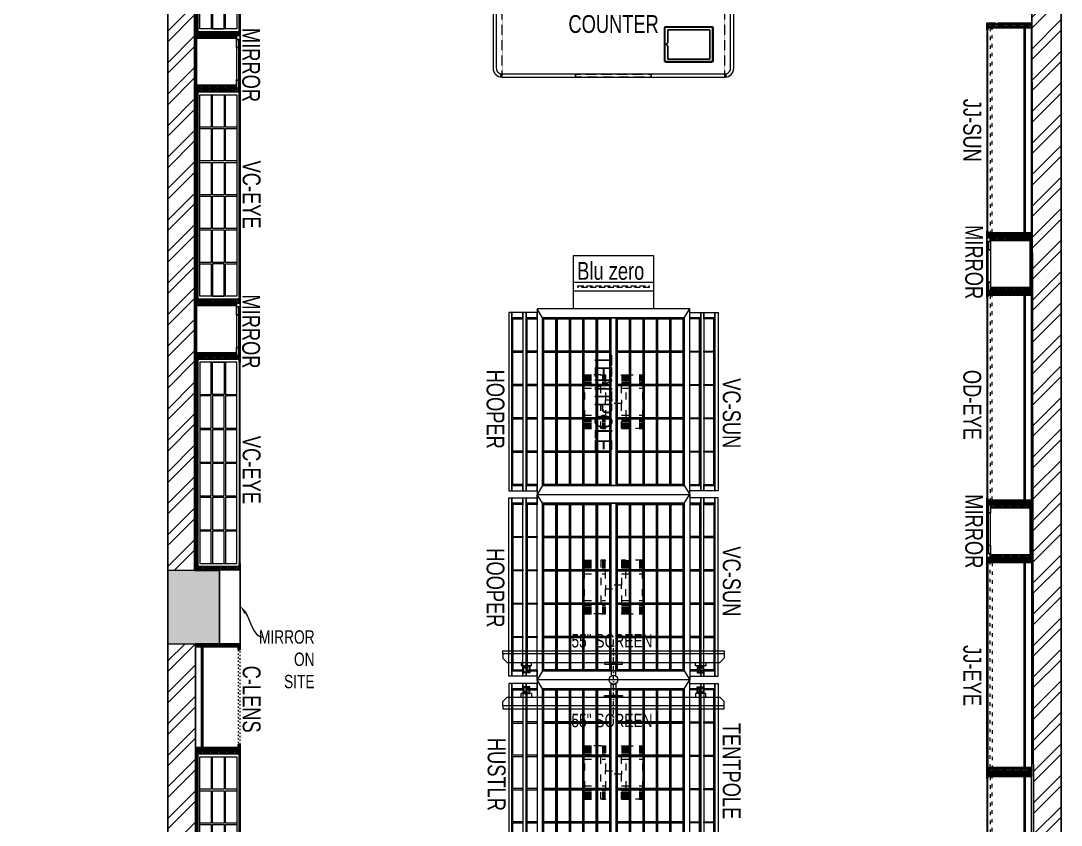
# Model space of a CAD drawing. Header units: feet. Extents: x 8911276 to 8917111, y -5940183 to -5922883.
# Drawn here: x 8911276 to 8917111, y -5936132 to -5931620 of the extents above; entities that cross this region are included whole.
import ezdxf
from ezdxf import colors
from ezdxf.entities.mleader import LeaderData, LeaderLine
from ezdxf.math import Vec2, Vec3

# ---------------------------------------------------------------- set-up
doc = ezdxf.new("R2010")
doc.units = ezdxf.units.FT
doc.header["$LTSCALE"] = 33
doc.header["$MEASUREMENT"] = 0
for name, pattern in [('ACAD_ISO03W100', [30, 12, -18]), ('D10_DASHED', [0.75, 0.5, -0.25]), ('DASHDOT2', [0.5, 0.25, -0.125, 0, -0.125]), ('HIDDENX2', [0.75, 0.5, -0.25])]:
    doc.linetypes.add(name, pattern=pattern)
for name, color, linetype, lineweight in [('A-COL', 243, 'Continuous', 9), ('column hatch', 5, 'Continuous', 0), ('HIDDEN LINE', 177, 'Continuous', 0), ('LENS-DIM', 252, 'Continuous', 5), ('LENS-FURNITURE', 13, 'Continuous', 9), ('LENS-PARTITION', 21, 'Continuous', 25), ('LENS-TEXT', 31, 'Continuous', 5), ('LENS_TEXT', 31, 'Continuous', 5), ('LK-EQPMT', 3, 'Continuous', 18), ('LK-FF&E FLOOR', 1, 'Continuous', 9), ('LK-FF&E WALL', 1, 'Continuous', 9), ('LK-IT', 3, 'Continuous', 18), ('LN-ELEVATION-1', 81, 'Continuous', 25), ('LN-ELEVATION-2', 103, 'Continuous', 20), ('LN-ELEVATION-3', 125, 'Continuous', 18), ('LN-ELEVATION-4', 145, 'Continuous', 13), ('LN-ELEVATION-5', 167, 'Continuous', 5), ('LN-HATCH', 251, 'Continuous', 0), ('PLANO-TXT', 252, 'Continuous', 5)]:
    doc.layers.add(name, color=color, linetype=linetype, lineweight=lineweight)
doc.layers.add('A-WALL', color=1, linetype='Continuous')
doc.styles.add('LK TXT', font='GILC____.TTF', dxfattribs={"height": 100})
doc.styles.get("Standard").update_dxf_attribs({"font": 'GILC____.TTF'})
pattern_1 = [(45, (3990327.2935, 1709214.6916), (-4.4901280605, 4.4901280605), [])]
pattern_2 = [(45, (7858054.0837, 3504049.203), (-4.4901280605, 4.4901280605), [])]

# ---------------------------------------------------------------- blocks, each defined once
blk = doc.blocks.new('BLUE ZERO')
at = {"layer": 'LENS-FURNITURE', "ltscale": 0.5}
for points in [[(86206.7, 120883.4), (86206.7, 120433.4), (85906.7, 120433.4), (85906.7, 120883.4)], [(86106.7, 120883.4), (86106.7, 120433.4), (86056.7, 120433.4), (86056.7, 120883.4)]]:
    blk.add_lwpolyline(points, close=True, dxfattribs=at)
at = {"layer": 'LENS-FURNITURE', "linetype": 'D10_DASHED', "ltscale": 2}
blk.add_lwpolyline([(86085.7, 120858.4), (86085.7, 120458.4), (86077.7, 120458.4), (86077.7, 120858.4)], close=True, dxfattribs=at)
blk = doc.blocks.new('JJ SH 1200')
at = {"layer": 'LN-HATCH', "ltscale": 0.5}
h = blk.add_hatch(dxfattribs=at)
h.set_pattern_fill('ANSI31', color=256, scale=2)
h.set_pattern_definition([(45, (4097187.331, 1708800.267), (-4.4901280605, 4.4901280605), [])])
h.paths.add_polyline_path([(792.1, 220), (792.1, 30), (786.1, 30), (786.1, 20), (792.1, 20), (792.1, -24), (767.1, -24), (767.1, 220)])
h.paths.add_polyline_path([(-382.9, 180), (767.1, 180), (767.1, 186), (-382.9, 186)])
h.paths.add_polyline_path([(757.1, -24), (757.1, -30), (792.1, -30), (792.1, -24)])
h.paths.add_polyline_path([(-407.9, 220), (-407.9, 30), (-401.9, 30), (-401.9, 20), (-407.9, 20), (-407.9, -24), (-382.9, -24), (-382.9, 220)])
h.paths.add_polyline_path([(-372.9, -24), (-372.9, -30), (-407.9, -30), (-407.9, -24)])
at = {"layer": 'LN-ELEVATION-1', "ltscale": 0.5}
for points in [[(-407.9, 220), (-407.9, 30), (-401.9, 30), (-401.9, 20), (-407.9, 20), (-407.9, -24), (-382.9, -24), (-382.9, 220)], [(-382.9, 180), (767.1, 180), (767.1, 186), (-382.9, 186)], [(792.1, 220), (792.1, 30), (786.1, 30), (786.1, 20), (792.1, 20), (792.1, -24), (767.1, -24), (767.1, 220)], [(-372.9, -24), (-372.9, -30), (-407.9, -30), (-407.9, -24)], [(757.1, -24), (757.1, -30), (792.1, -30), (792.1, -24)]]:
    blk.add_lwpolyline(points, close=True, dxfattribs=at)
at = {"layer": 'LN-ELEVATION-3', "ltscale": 0.5}
for p, q in [((767.1, 220), (-382.9, 220)), ((757.1, -24), (-372.9, -24)), ((-372.9, -30), (757.1, -30))]:
    blk.add_line(p, q, dxfattribs=at)
at = {"layer": 'LN-ELEVATION-4', "linetype": 'ACAD_ISO03W100', "ltscale": 0.05}
blk.add_lwpolyline([(767.1, 0), (-382.9, 0), (-382.9, -12), (767.1, -12)], close=True, dxfattribs=at)
blk = doc.blocks.new('MIRROR')
at = {"layer": 'LN-HATCH', "ltscale": 0.5}
h = blk.add_hatch(dxfattribs=at)
h.set_pattern_fill('ANSI31', color=256, scale=2)
h.set_pattern_definition([(45, (4060433.7416, 1708720.787), (-4.4901280605, 4.4901280605), [])])
h.paths.add_polyline_path([(212.9, 101.3), (230.9, 101.3), (230.9, -127.7), (212.9, -127.7)])
h.paths.add_polyline_path([(230.9, 95.3), (494.9, 95.3), (494.9, 101.3), (230.9, 101.3)])
h.paths.add_polyline_path([(512.9, 101.3), (494.9, 101.3), (494.9, -127.7), (512.9, -127.7)])
at = {"layer": 'Defpoints'}
blk.add_lwpolyline([(512.9, 101.3), (212.9, 101.3), (212.9, -148.7), (512.9, -148.7)], close=True, dxfattribs=at)
at = {"layer": 'LN-ELEVATION-1'}
for points in [[(212.9, 101.3), (230.9, 101.3), (230.9, -127.7), (212.9, -127.7)], [(230.9, 95.3), (494.9, 95.3), (494.9, 101.3), (230.9, 101.3)], [(512.9, 101.3), (494.9, 101.3), (494.9, -127.7), (512.9, -127.7)], [(259.9, -141.7), (259.9, -127.7), (214.9, -127.7), (214.9, -148.7), (223.9, -148.7), (223.9, -147.2), (216.4, -147.2), (216.4, -141.7)], [(442.9, -141.7), (442.9, -127.7), (487.9, -127.7), (487.9, -148.7), (478.9, -148.7), (478.9, -147.2), (486.4, -147.2), (486.4, -141.7)], [(504.9, -148.7), (504.9, -147.2), (509.4, -147.2), (509.4, -129.2), (487.9, -129.2), (487.9, -127.7), (510.9, -127.7), (510.9, -148.7)]]:
    blk.add_lwpolyline(points, close=True, dxfattribs=at)
at = {"layer": 'LN-ELEVATION-2', "color": 4, "lineweight": 0}
blk.add_lwpolyline([(216.4, -141.7), (486.4, -141.7), (486.4, -147.2), (216.4, -147.2)], close=True, dxfattribs=at)
at = {"layer": 'LN-ELEVATION-2'}
blk.add_lwpolyline([(259.9, -141.7), (442.9, -141.7), (442.9, -127.7), (259.9, -127.7)], close=True, dxfattribs=at)
at = {"layer": 'LN-ELEVATION-4', "ltscale": 0.5}
blk.add_line((478.9, -148.7), (223.9, -148.7), dxfattribs=at)
blk = doc.blocks.new('CLENS 600')
at = {"layer": 'LN-HATCH', "ltscale": 0.5}
h = blk.add_hatch(dxfattribs=at)
h.set_pattern_fill('ANSI31', color=256, scale=2)
h.set_pattern_definition(pattern_1)
h.paths.add_polyline_path([(-600, 0), (-582, 0), (-582, -240), (-600, -240)])
h = blk.add_hatch(dxfattribs=at)
h.set_pattern_fill('ANSI31', color=256, scale=2)
h.set_pattern_definition([(45, (3975657.573, 1709214.6916), (-4.490128061, 4.490128061), [])])
h.paths.add_polyline_path([(-18, 0), (0, 0), (0, -240), (-18, -240)])
h = blk.add_hatch(dxfattribs=at)
h.set_pattern_fill('ANSI31', color=256, scale=2)
h.set_pattern_definition([(45, (3990252.2935, 1709214.6916), (-4.4901280605, 4.4901280605), [])])
h.paths.add_polyline_path([(-582, -40), (-18, -40), (-18, -34), (-582, -34)])
h = blk.add_hatch(dxfattribs=at)
h.set_pattern_fill('ANSI31', color=256, scale=2)
h.set_pattern_definition(pattern_1)
h.paths.add_polyline_path([(-600, -250), (-565, -250), (-565, -240), (-600, -240)])
h = blk.add_hatch(dxfattribs=at)
h.set_pattern_fill('ANSI31', color=256, scale=2)
h.set_pattern_definition([(45, (3990177.2935, 1709214.6916), (-4.4901280605, 4.4901280605), [])])
h.paths.add_polyline_path([(-35, -250), (0, -250), (0, -240), (-35, -240)])
at = {"layer": 'HIDDEN LINE', "linetype": 'ACAD_ISO03W100', "ltscale": 0.02}
for p, q in [((-35, -240), (-565, -240)), ((-565, -250), (-35, -250))]:
    blk.add_line(p, q, dxfattribs=at)
at = {"layer": 'LN-ELEVATION-1', "ltscale": 0.5}
for points in [[(-600, 0), (-582, 0), (-582, -240), (-600, -240)], [(-18, 0), (0, 0), (0, -240), (-18, -240)], [(-582, -40), (-18, -40), (-18, -34), (-582, -34)], [(-600, -250), (-565, -250), (-565, -240), (-600, -240)], [(-35, -250), (0, -250), (0, -240), (-35, -240)]]:
    blk.add_lwpolyline(points, close=True, dxfattribs=at)
at = {"layer": 'LN-ELEVATION-4'}
blk.add_line((-18, 0), (-582, 0), dxfattribs=at)
blk = doc.blocks.new('VC HD 1200')
at = {"layer": 'LN-HATCH', "ltscale": 0.5}
h = blk.add_hatch(dxfattribs=at)
h.set_pattern_fill('ANSI31', color=256, scale=2)
h.set_pattern_definition([(45, (3760859.753, 1795248.936), (-4.490128061, 4.490128061), [])])
h.paths.add_polyline_path([(-1200, 250), (-1200, 60), (-1194, 60), (-1194, 50), (-1200, 50), (-1200, 6), (-1182, 6), (-1182, 250)])
h = blk.add_hatch(dxfattribs=at)
h.set_pattern_fill('ANSI31', color=256, scale=2)
h.set_pattern_definition(pattern_2)
h.paths.add_polyline_path([(0, 250), (0, 60), (-6, 60), (-6, 50), (0, 50), (0, 6), (-18, 6), (-18, 250)])
h = blk.add_hatch(dxfattribs=at)
h.set_pattern_fill('ANSI31', color=256, scale=2)
h.set_pattern_definition([(45, (7858047.0837, 3504049.203), (-4.4901280605, 4.4901280605), [])])
h.paths.add_polyline_path([(-1165, 6), (-1165, 0), (-1200, 0), (-1200, 6)])
h = blk.add_hatch(dxfattribs=at)
h.set_pattern_fill('ANSI31', color=256, scale=2)
h.set_pattern_definition(pattern_2)
h.paths.add_polyline_path([(-28, 6), (-28, 0), (0, 0), (0, 6)])
at = {"layer": 'LN-ELEVATION-1', "ltscale": 0.5}
for points in [[(-1200, 250), (-1200, 60), (-1194, 60), (-1194, 50), (-1200, 50), (-1200, 6), (-1182, 6), (-1182, 250)], [(-18, 238), (-1182, 238), (-1182, 244), (-18, 244)], [(0, 250), (0, 60), (-6, 60), (-6, 50), (0, 50), (0, 6), (-18, 6), (-18, 250)], [(-1165, 6), (-1165, 0), (-1200, 0), (-1200, 6)], [(-35, 6), (-35, 0), (0, 0), (0, 6)]]:
    blk.add_lwpolyline(points, close=True, dxfattribs=at)
at = {"layer": 'LN-ELEVATION-3', "ltscale": 0.5}
for p, q in [((-1182, 250), (-18, 250)), ((-1165, 6), (-35, 6)), ((-35, 0), (-1165, 0))]:
    blk.add_line(p, q, dxfattribs=at)
for points in [[(-1165, 226), (-35, 226), (-35, 18), (-1165, 18)], [(-1165, 226), (-983.3, 226), (-983.3, 162), (-1165, 162)], [(-975.3, 226), (-793.7, 226), (-793.7, 162), (-975.3, 162)], [(-785.7, 226), (-604, 226), (-604, 162), (-785.7, 162)], [(-596, 226), (-414.3, 226), (-414.3, 162), (-596, 162)], [(-406.3, 226), (-224.7, 226), (-224.7, 162), (-406.3, 162)], [(-216.7, 226), (-35, 226), (-35, 162), (-216.7, 162)], [(-1165, 90), (-983.3, 90), (-983.3, 154), (-1165, 154)], [(-975.3, 154), (-793.7, 154), (-793.7, 90), (-975.3, 90)], [(-785.7, 154), (-604, 154), (-604, 90), (-785.7, 90)], [(-596, 154), (-414.3, 154), (-414.3, 90), (-596, 90)], [(-406.3, 154), (-224.7, 154), (-224.7, 90), (-406.3, 90)], [(-216.7, 154), (-35, 154), (-35, 90), (-216.7, 90)], [(-1165, 82), (-983.3, 82), (-983.3, 18), (-1165, 18)], [(-975.3, 82), (-793.7, 82), (-793.7, 18), (-975.3, 18)], [(-785.7, 82), (-604, 82), (-604, 18), (-785.7, 18)], [(-596, 82), (-414.3, 82), (-414.3, 18), (-596, 18)], [(-406.3, 82), (-224.7, 82), (-224.7, 18), (-406.3, 18)], [(-216.7, 82), (-35, 82), (-35, 18), (-216.7, 18)]]:
    blk.add_lwpolyline(points, close=True, dxfattribs=at)
blk = doc.blocks.new('A$C25e89921')
at = {"layer": 'column hatch'}
h = blk.add_hatch(color=8, dxfattribs=at)
h.dxf.hatch_style = 1
h.paths.add_polyline_path([(-2702.2, -12523.5), (-3022.2, -12523.5), (-3022.2, -12393.5), (-3307.2, -12393.5), (-3307.2, -12823.5), (-2702.2, -12823.5)])
h.paths.add_polyline_path([(1702.8, -12523.5), (1257.8, -12523.5), (1257.8, -12823.5), (1702.8, -12823.5)])
h.paths.add_polyline_path([(-3017.2, -8693.5), (-3307.2, -8693.5), (-3307.2, -9103.5), (-3017.2, -9103.5)])
h.paths.add_polyline_path([(-2897.2, -3703.5), (-3307.2, -3703.5), (-3307.2, -3983.5), (-2897.2, -3983.5)])
h.paths.add_polyline_path([(-1582.2, -398.5), (-1857.2, -398.5), (-1857.2, -968.5), (-1582.2, -968.5)])
h.paths.add_polyline_path([(-1607.8, 3126.5), (-1860.8, 3126.5), (-1860.8, 2846.5), (-1732.8, 2846.5), (-1607.8, 2846.5)])
h.paths.add_polyline_path([(-3872.2, 3126.5), (-4132.2, 3126.5), (-4132.2, 2871.5), (-3872.2, 2871.5)])
at = {"layer": 'LN-HATCH'}
h = blk.add_hatch(dxfattribs=at)
h.set_pattern_fill('ANSI32', color=256, scale=333, angle=180)
h.set_pattern_definition([(225, (-10487514.66, 5275178.56), (88.2999593, -88.2999593), []), (225, (-10487573.52, 5275178.56), (88.2999593, -88.2999593), [])])
h.paths.add_polyline_path([(-1860.8, 3126.5), (-3872.2, 3126.5), (-3872.2, 2991.5), (-1860.8, 2991.5)])
h.paths.add_polyline_path([(1702.8, 3126.5), (-1607.8, 3126.5), (-1607.8, 2976.5), (1522.2, 2976.5), (1528.8, -398.5), (1529.3, -398.5), (1529.3, -648.5), (1545.4, -8783.5), (1545.8, -8783.5), (1545.8, -9013.5), (1552.8, -12523.5), (1702.8, -12523.5)])
h.paths.add_polyline_path([(-1707.2, 2101.5), (-1862.2, 2101.5), (-1862.2, 1891.5), (-3982.2, 1891.5), (-3982.2, 2871.5), (-4132.2, 2871.5), (-4132.2, 1741.5), (-1857.2, 1741.5), (-1857.2, -398.5), (-1707.2, -398.5)])
h.paths.add_polyline_path([(-1707.2, -968.5), (-1857.2, -968.5), (-1857.2, -3703.5), (-2897.2, -3703.5), (-2897.2, -3853.5), (-1707.2, -3853.5)])
h.paths.add_polyline_path([(-3157.2, -3983.5), (-3307.2, -3983.5), (-3307.2, -8693.5), (-3157.2, -8693.5)])
h.paths.add_polyline_path([(-3152.2, -9103.5), (-3307.2, -9103.5), (-3307.2, -12393.5), (-3152.2, -12393.5)])
at = {"layer": 'A-COL'}
for p, q in [((-3017.2, -8693.5), (-3307.2, -8693.5)), ((-3307.2, -9103.5), (-3307.2, -8693.5)), ((-3017.2, -9103.5), (-3017.2, -8693.5)), ((-3307.2, -9103.5), (-3017.2, -9103.5))]:
    blk.add_line(p, q, dxfattribs=at)
at = {"layer": 'A-WALL'}
for p, q in [((1702.8, -12823.5), (1702.8, 3126.5)), ((1552.8, -12523.5), (1522.2, 2976.5)), ((-3307.2, -3703.5), (-3307.2, -12823.5)), ((-3157.2, -8693.5), (-3157.2, -3983.5)), ((-3152.2, -12393.5), (-3152.2, -9103.5))]:
    blk.add_line(p, q, dxfattribs=at)
blk = doc.blocks.new('ffgd')
at = {"layer": 'LN-ELEVATION-4', "linetype": 'ACAD_ISO03W100', "ltscale": 0.1}
blk.add_lwpolyline([(0, 47.3), (0, -41.5), (-20, -41.5), (-20, 47.3)], close=True, dxfattribs=at)
at = {"layer": 'LN-ELEVATION-5', "linetype": 'ACAD_ISO03W100', "ltscale": 0.1}
for p, q in [((-159.9, 165.7), (-159.9, 47.3)), ((-159.7, 165.7), (-159.7, 47.3)), ((-159.4, 165.7), (-159.4, 47.3)), ((-159, 165.7), (-159, 47.3)), ((-158.5, 165.7), (-158.5, 47.3)), ((-157.9, 165.7), (-157.9, 47.3)), ((-157.1, 165.7), (-157.1, 47.3)), ((-156.1, 165.7), (-156.1, 47.3)), ((-154.1, 165.7), (-154.1, 47.3)), ((-151.1, 165.7), (-151.1, 47.3)), ((-146.1, 165.7), (-146.1, 47.3)), ((-141.1, 165.7), (-141.1, 47.3)), ((-135.1, 165.7), (-135.1, 47.3)), ((-128.1, 165.7), (-128.1, 47.3)), ((-120.1, 165.7), (-120.1, 47.3)), ((-111.1, 165.7), (-111.1, 47.3)), ((-102.1, 165.7), (-102.1, 47.3)), ((-85, 165.7), (-85, 47.3)), ((65, 165.7), (65, 47.3)), ((82.1, 165.7), (82.1, 47.3)), ((91.1, 165.7), (91.1, 47.3)), ((100.1, 165.7), (100.1, 47.3)), ((108.1, 165.7), (108.1, 47.3)), ((115.1, 165.7), (115.1, 47.3)), ((121.1, 165.7), (121.1, 47.3)), ((126.1, 165.7), (126.1, 47.3)), ((131.1, 165.7), (131.1, 47.3)), ((134.1, 165.7), (134.1, 47.3)), ((136.1, 165.7), (136.1, 47.3)), ((137.1, 165.7), (137.1, 47.3)), ((137.9, 165.7), (137.9, 47.3)), ((138.5, 165.7), (138.5, 47.3)), ((139, 165.7), (139, 47.3)), ((139.4, 165.7), (139.4, 47.3)), ((139.7, 165.7), (139.7, 47.3)), ((139.9, 165.7), (139.9, 47.3)), ((-159.9, -41.5), (-159.9, -159.9)), ((-159.7, -41.5), (-159.7, -159.9)), ((-159.4, -41.5), (-159.4, -159.9)), ((-159, -41.5), (-159, -159.9)), ((-158.5, -41.5), (-158.5, -159.9)), ((-157.9, -41.5), (-157.9, -159.9)), ((-157.1, -41.5), (-157.1, -159.9)), ((-156.1, -41.5), (-156.1, -159.9)), ((-154.1, -41.5), (-154.1, -159.9)), ((-151.1, -41.5), (-151.1, -159.9)), ((-146.1, -41.5), (-146.1, -159.9)), ((-141.1, -41.5), (-141.1, -159.9)), ((-135.1, -41.5), (-135.1, -159.9)), ((-128.1, -41.5), (-128.1, -159.9)), ((-120.1, -41.5), (-120.1, -159.9)), ((-111.1, -41.5), (-111.1, -159.9)), ((-102.1, -41.5), (-102.1, -159.9)), ((-85, -41.5), (-85, -159.9)), ((65, -41.5), (65, -159.9)), ((82.1, -41.5), (82.1, -159.9)), ((91.1, -41.5), (91.1, -159.9)), ((100.1, -41.5), (100.1, -159.9)), ((108.1, -41.5), (108.1, -159.9)), ((115.1, -41.5), (115.1, -159.9)), ((121.1, -41.5), (121.1, -159.9)), ((126.1, -41.5), (126.1, -159.9)), ((131.1, -41.5), (131.1, -159.9)), ((134.1, -41.5), (134.1, -159.9)), ((136.1, -41.5), (136.1, -159.9)), ((137.1, -41.5), (137.1, -159.9)), ((137.9, -41.5), (137.9, -159.9)), ((138.5, -41.5), (138.5, -159.9)), ((139, -41.5), (139, -159.9)), ((139.4, -41.5), (139.4, -159.9)), ((139.7, -41.5), (139.7, -159.9)), ((139.9, -41.5), (139.9, -159.9))]:
    blk.add_line(p, q, dxfattribs=at)
for points in [[(140, 73), (140, 165.7), (-160, 165.7), (-160, 73)], [(140, -67.1), (140, -159.9), (-160, -159.9), (-160, -67.1)]]:
    blk.add_lwpolyline(points, dxfattribs=at)
for points in [[(140, 73), (140, 47.3), (-160, 47.3), (-160, 73)], [(140, -41.5), (140, -67.1), (-160, -67.1), (-160, -41.5)]]:
    blk.add_lwpolyline(points, close=True, dxfattribs=at)
blk = doc.blocks.new('EURO 1040 x 1175')
at = {"layer": 'LN-ELEVATION-1'}
for points in [[(-470, -327.4), (470, -327.4), (470, 467.6), (-470, 467.6)], [(-470, 85.1), (470, 85.1), (470, 467.6), (-470, 467.6)], [(-283.2, 85.1), (-277.2, 85.1), (-277.2, 467.6), (-283.2, 467.6)], [(-96.4, 85.1), (-90.4, 85.1), (-90.4, 467.6), (-96.4, 467.6)], [(90.4, 85.1), (96.4, 85.1), (96.4, 467.6), (90.4, 467.6)], [(277.2, 85.1), (283.2, 85.1), (283.2, 467.6), (277.2, 467.6)], [(-470, 386.6), (-283.2, 386.6), (-283.2, 392.6), (-470, 392.6)], [(-277.2, 386.6), (-96.4, 386.6), (-96.4, 392.6), (-277.2, 392.6)], [(-90.4, 386.6), (90.4, 386.6), (90.4, 392.6), (-90.4, 392.6)], [(96.4, 386.6), (277.2, 386.6), (277.2, 392.6), (96.4, 392.6)], [(283.2, 386.6), (470, 386.6), (470, 392.6), (283.2, 392.6)], [(-470, 311.2), (-283.2, 311.2), (-283.2, 317.2), (-470, 317.2)], [(-277.2, 311.2), (-96.4, 311.2), (-96.4, 317.2), (-277.2, 317.2)], [(-90.4, 311.2), (90.4, 311.2), (90.4, 317.2), (-90.4, 317.2)], [(96.4, 311.2), (277.2, 311.2), (277.2, 317.2), (96.4, 317.2)], [(283.2, 311.2), (470, 311.2), (470, 317.2), (283.2, 317.2)], [(-470, 235.8), (-283.2, 235.8), (-283.2, 241.8), (-470, 241.8)], [(-277.2, 235.8), (-96.4, 235.8), (-96.4, 241.8), (-277.2, 241.8)], [(-90.4, 235.8), (90.4, 235.8), (90.4, 241.8), (-90.4, 241.8)], [(96.4, 235.8), (277.2, 235.8), (277.2, 241.8), (96.4, 241.8)], [(283.2, 235.8), (470, 235.8), (470, 241.8), (283.2, 241.8)], [(-470, 160.4), (-283.2, 160.4), (-283.2, 166.4), (-470, 166.4)], [(-277.2, 160.4), (-96.4, 160.4), (-96.4, 166.4), (-277.2, 166.4)], [(-90.4, 160.4), (90.4, 160.4), (90.4, 166.4), (-90.4, 166.4)], [(96.4, 160.4), (277.2, 160.4), (277.2, 166.4), (96.4, 166.4)], [(283.2, 160.4), (470, 160.4), (470, 166.4), (283.2, 166.4)], [(-470, 85.1), (470, 85.1), (470, 55.1), (-470, 55.1)], [(-470, 55.1), (470, 55.1), (470, -327.4), (-470, -327.4)], [(-283.2, 55.1), (-277.2, 55.1), (-277.2, -327.4), (-283.2, -327.4)], [(-96.4, 55.1), (-90.4, 55.1), (-90.4, -327.4), (-96.4, -327.4)], [(90.4, 55.1), (96.4, 55.1), (96.4, -327.4), (90.4, -327.4)], [(277.2, 55.1), (283.2, 55.1), (283.2, -327.4), (277.2, -327.4)], [(-470, -20.3), (-283.2, -20.3), (-283.2, -26.3), (-470, -26.3)], [(-277.2, -20.3), (-96.4, -20.3), (-96.4, -26.3), (-277.2, -26.3)], [(-90.4, -20.3), (90.4, -20.3), (90.4, -26.3), (-90.4, -26.3)], [(96.4, -20.3), (277.2, -20.3), (277.2, -26.3), (96.4, -26.3)], [(283.2, -20.3), (470, -20.3), (470, -26.3), (283.2, -26.3)], [(-470, -95.7), (-283.2, -95.7), (-283.2, -101.7), (-470, -101.7)], [(-277.2, -95.7), (-96.4, -95.7), (-96.4, -101.7), (-277.2, -101.7)], [(-90.4, -95.7), (90.4, -95.7), (90.4, -101.7), (-90.4, -101.7)], [(96.4, -95.7), (277.2, -95.7), (277.2, -101.7), (96.4, -101.7)], [(283.2, -95.7), (470, -95.7), (470, -101.7), (283.2, -101.7)], [(-470, -171.1), (-283.2, -171.1), (-283.2, -177.1), (-470, -177.1)], [(-277.2, -171.1), (-96.4, -171.1), (-96.4, -177.1), (-277.2, -177.1)], [(-90.4, -171.1), (90.4, -171.1), (90.4, -177.1), (-90.4, -177.1)], [(96.4, -171.1), (277.2, -171.1), (277.2, -177.1), (96.4, -177.1)], [(283.2, -171.1), (470, -171.1), (470, -177.1), (283.2, -177.1)], [(-470, -246.4), (-283.2, -246.4), (-283.2, -252.4), (-470, -252.4)], [(-277.2, -246.4), (-96.4, -246.4), (-96.4, -252.4), (-277.2, -252.4)], [(-90.4, -246.4), (90.4, -246.4), (90.4, -252.4), (-90.4, -252.4)], [(96.4, -246.4), (277.2, -246.4), (277.2, -252.4), (96.4, -252.4)], [(283.2, -246.4), (470, -246.4), (470, -252.4), (283.2, -252.4)]]:
    blk.add_lwpolyline(points, close=True, dxfattribs=at)
for points in [[(-283.2, 461.6), (-464, 461.6), (-464, 317.2)], [(-96.4, 461.6), (-277.2, 461.6)], [(90.4, 461.6), (-90.4, 461.6)], [(277.2, 461.6), (96.4, 461.6)], [(464, 317.2), (464, 461.6), (283.2, 461.6)], [(-464, 311.2), (-464, 241.8)], [(464, 241.8), (464, 311.2)], [(-464, 235.8), (-464, 166.4)], [(464, 166.4), (464, 235.8)], [(-464, 160.4), (-464, 91.1), (-283.2, 91.1)], [(283.2, 91.1), (464, 91.1), (464, 160.4)], [(-277.2, 91.1), (-96.4, 91.1)], [(-90.4, 91.1), (90.4, 91.1)], [(96.4, 91.1), (277.2, 91.1)], [(-464, -20.3), (-464, 49.1), (-283.2, 49.1)], [(-277.2, 49.1), (-96.4, 49.1)], [(-90.4, 49.1), (90.4, 49.1)], [(96.4, 49.1), (277.2, 49.1)], [(283.2, 49.1), (464, 49.1), (464, -20.3)], [(-464, -95.7), (-464, -26.3)], [(464, -26.3), (464, -95.7)], [(-464, -171.1), (-464, -101.7)], [(464, -101.7), (464, -171.1)], [(-283.2, -321.4), (-464, -321.4), (-464, -177.1)], [(464, -177.1), (464, -321.4), (283.2, -321.4)], [(-96.4, -321.4), (-277.2, -321.4)], [(90.4, -321.4), (-90.4, -321.4)], [(277.2, -321.4), (96.4, -321.4)]]:
    blk.add_lwpolyline(points, dxfattribs=at)
at = {"layer": 'LN-ELEVATION-2'}
blk.add_lwpolyline([(-520, -357.4), (520, -357.4), (520, 497.6), (-520, 497.6)], close=True, dxfattribs=at)
for points in [[(-470, 467.6), (-520, 497.6)], [(470, 467.6), (520, 497.6)], [(-470, -327.4), (-520, -357.4)], [(470, -327.4), (520, -357.4)]]:
    blk.add_lwpolyline(points, dxfattribs=at)
at = {"layer": 'LN-ELEVATION-3'}
for points in [[(-500, 559.6), (500, 559.6), (500, 577.6), (-500, 577.6)], [(-500, 497.6), (-470, 497.6), (-470, 559.6), (-500, 559.6)], [(470, 497.6), (500, 497.6), (500, 559.6), (470, 559.6)], [(-500, -357.4), (-470, -357.4), (-470, -419.4), (-500, -419.4)], [(470, -357.4), (500, -357.4), (500, -419.4), (470, -419.4)], [(-500, -419.4), (500, -419.4), (500, -437.4), (-500, -437.4)]]:
    blk.add_lwpolyline(points, close=True, dxfattribs=at)
at = {"layer": 'LN-ELEVATION-4'}
for points in [[(-500, 639.6), (500, 639.6), (500, 657.6), (-500, 657.6)], [(-500, 577.6), (-470, 577.6), (-470, 639.6), (-500, 639.6)], [(470, 577.6), (500, 577.6), (500, 639.6), (470, 639.6)], [(-470, 497.6), (-464, 497.6), (-464, 559.6), (-470, 559.6)], [(-464, 553.6), (-283.2, 553.6), (-283.2, 559.6), (-464, 559.6)], [(-283.2, 497.6), (-277.2, 497.6), (-277.2, 559.6), (-283.2, 559.6)], [(-277.2, 553.6), (-96.4, 553.6), (-96.4, 559.6), (-277.2, 559.6)], [(-96.4, 497.6), (-90.4, 497.6), (-90.4, 559.6), (-96.4, 559.6)], [(-90.4, 553.6), (90.4, 553.6), (90.4, 559.6), (-90.4, 559.6)], [(90.4, 497.6), (96.4, 497.6), (96.4, 559.6), (90.4, 559.6)], [(96.4, 553.6), (277.2, 553.6), (277.2, 559.6), (96.4, 559.6)], [(277.2, 497.6), (283.2, 497.6), (283.2, 559.6), (277.2, 559.6)], [(283.2, 553.6), (464, 553.6), (464, 559.6), (283.2, 559.6)], [(464, 497.6), (470, 497.6), (470, 559.6), (464, 559.6)], [(-470, -357.4), (-464, -357.4), (-464, -419.4), (-470, -419.4)], [(-283.2, -357.4), (-277.2, -357.4), (-277.2, -419.4), (-283.2, -419.4)], [(-96.4, -357.4), (-90.4, -357.4), (-90.4, -419.4), (-96.4, -419.4)], [(90.4, -357.4), (96.4, -357.4), (96.4, -419.4), (90.4, -419.4)], [(277.2, -357.4), (283.2, -357.4), (283.2, -419.4), (277.2, -419.4)], [(464, -357.4), (470, -357.4), (470, -419.4), (464, -419.4)], [(-500, -437.4), (-470, -437.4), (-470, -499.4), (-500, -499.4)], [(-464, -413.4), (-283.2, -413.4), (-283.2, -419.4), (-464, -419.4)], [(-277.2, -413.4), (-96.4, -413.4), (-96.4, -419.4), (-277.2, -419.4)], [(-90.4, -413.4), (90.4, -413.4), (90.4, -419.4), (-90.4, -419.4)], [(96.4, -413.4), (277.2, -413.4), (277.2, -419.4), (96.4, -419.4)], [(283.2, -413.4), (464, -413.4), (464, -419.4), (283.2, -419.4)], [(470, -437.4), (500, -437.4), (500, -499.4), (470, -499.4)], [(-500, -499.4), (500, -499.4), (500, -517.4), (-500, -517.4)]]:
    blk.add_lwpolyline(points, close=True, dxfattribs=at)
at = {"layer": 'LN-ELEVATION-5'}
for points in [[(-470, 577.6), (-464, 577.6), (-464, 639.6), (-470, 639.6)], [(-464, 633.6), (-283.2, 633.6), (-283.2, 639.6), (-464, 639.6)], [(-283.2, 577.6), (-277.2, 577.6), (-277.2, 639.6), (-283.2, 639.6)], [(-277.2, 633.6), (-96.4, 633.6), (-96.4, 639.6), (-277.2, 639.6)], [(-96.4, 577.6), (-90.4, 577.6), (-90.4, 639.6), (-96.4, 639.6)], [(-90.4, 633.6), (90.4, 633.6), (90.4, 639.6), (-90.4, 639.6)], [(90.4, 577.6), (96.4, 577.6), (96.4, 639.6), (90.4, 639.6)], [(96.4, 633.6), (277.2, 633.6), (277.2, 639.6), (96.4, 639.6)], [(277.2, 577.6), (283.2, 577.6), (283.2, 639.6), (277.2, 639.6)], [(283.2, 633.6), (464, 633.6), (464, 639.6), (283.2, 639.6)], [(464, 577.6), (470, 577.6), (470, 639.6), (464, 639.6)], [(-470, -437.4), (-464, -437.4), (-464, -499.4), (-470, -499.4)], [(-283.2, -437.4), (-277.2, -437.4), (-277.2, -499.4), (-283.2, -499.4)], [(-96.4, -437.4), (-90.4, -437.4), (-90.4, -499.4), (-96.4, -499.4)], [(90.4, -437.4), (96.4, -437.4), (96.4, -499.4), (90.4, -499.4)], [(277.2, -437.4), (283.2, -437.4), (283.2, -499.4), (277.2, -499.4)], [(464, -437.4), (470, -437.4), (470, -499.4), (464, -499.4)], [(-464, -493.4), (-283.2, -493.4), (-283.2, -499.4), (-464, -499.4)], [(-277.2, -493.4), (-96.4, -493.4), (-96.4, -499.4), (-277.2, -499.4)], [(-90.4, -493.4), (90.4, -493.4), (90.4, -499.4), (-90.4, -499.4)], [(96.4, -493.4), (277.2, -493.4), (277.2, -499.4), (96.4, -499.4)], [(283.2, -493.4), (464, -493.4), (464, -499.4), (283.2, -499.4)]]:
    blk.add_lwpolyline(points, close=True, dxfattribs=at)
at = {"layer": 'LENS-DIM'}
blk.add_blockref('ffgd', (10, 67.1), dxfattribs=at)
blk = doc.blocks.new('I-PAD Frame')
at = {"color": 3, "linetype": 'Continuous'}
blk.add_lwpolyline([(357868.7, -232321.1), (358122.7, -232321.1, 0.414214), (358132.7, -232311.1), (358132.7, -232129.1, 0.414214), (358122.7, -232119.1), (357868.7, -232119.1, 0.414214), (357858.7, -232129.1), (357858.7, -232311.1, 0.414214)], format="xyb", close=True, dxfattribs=at)
at = {"color": 3, "linetype": 'Continuous', "lineweight": 25}
blk.add_lwpolyline([(358113.2, -232229.7), (358113.2, -232302.1), (357878.2, -232302.1), (357878.2, -232138.1), (358113.2, -232138.1), (358113.2, -232210.6, 0.327538), (358114.6, -232212.5, -0.733799), (358114.6, -232227.8, 0.327538)], format="xyb", close=True, dxfattribs=at)
blk = doc.blocks.new('Billing Counter-1350')
at = {"color": 5, "linetype": 'HIDDENX2', "ltscale": 0.025}
for p, q in [((-625, -375), (-625, 375)), ((625, -375), (625, 375))]:
    blk.add_line(p, q, dxfattribs=at)
at = {"color": 0, "linetype": 'Continuous'}
for p, q in [((625, 375), (-625, 375)), ((675, -325), (675, 325)), ((-625, -375), (625, -375))]:
    blk.add_line(p, q, dxfattribs=at)
at = {"color": 2, "linetype": 'Continuous'}
blk.add_line((624, -375), (625, -375), dxfattribs=at)
at = {"color": 2, "linetype": 'HIDDENX2', "ltscale": 0.025}
for points in [[(-633, 375), (-212.4, 375), (-212.4, 358), (-633, 358)], [(210.3, 375), (-210.3, 375), (-210.3, 358), (210.3, 358)], [(212.3, 375), (632.9, 375), (632.9, 358), (212.3, 358)], [(-633, -375), (-212.4, -375), (-212.4, -358), (-633, -358)], [(210.3, -375), (-210.3, -375), (-210.3, -358), (210.3, -358)], [(212.3, -375), (632.9, -375), (632.9, -358), (212.3, -358)]]:
    blk.add_lwpolyline(points, close=True, dxfattribs=at)
at = {"color": 5, "linetype": 'Continuous'}
for points in [[(-555.9, 97.3), (-288.9, 97.3), (-288.9, 286.2), (-555.9, 286.2)], [(555.9, -97.3), (288.9, -97.3), (288.9, -286.2), (555.9, -286.2)]]:
    blk.add_lwpolyline(points, close=True, dxfattribs=at)
at = {"color": 5, "linetype": 'HIDDENX2', "ltscale": 0.025}
blk.add_lwpolyline([(625, 8.5), (-625, 8.5), (-625, -8.5), (625, -8.5)], close=True, dxfattribs=at)
at = {"color": 0, "linetype": 'Continuous'}
for centre, start, end in [((-625, 325), 90, 180), ((625, 325), 0, 90), ((625, -325), 270, 0)]:
    blk.add_arc(centre, 50, start, end, dxfattribs=at)
at = {"layer": 'LN-ELEVATION-2'}
blk.add_line((-675, 325), (-675, -325), dxfattribs=at)
for points in [[(625, 375), (-625, 375, 0.414214), (-675, 325), (-675, -325, 0.414214), (-625, -375), (625, -375, 0.414214), (675, -325), (675, 325, 0.414214)], [(625, 357), (-625, 357, 0.414214), (-657, 325), (-657, -325, 0.414214), (-625, -357), (625, -357, 0.414214), (657, -325), (657, 325, 0.414214)]]:
    blk.add_lwpolyline(points, format="xyb", close=True, dxfattribs=at)
blk.add_lwpolyline([(-675, -8.5), (675, -8.5), (675, 8.5), (-675, 8.5)], close=True, dxfattribs=at)
blk.add_arc((-625, -325), 50, 180, 270, dxfattribs=at)
at = {"color": 2, "linetype": 'Continuous', "xscale": -1, "rotation": 180}
blk.add_blockref('I-PAD Frame', (-358418.2, -232028.4), dxfattribs=at)
at = {"color": 2, "linetype": 'Continuous', "xscale": -1}
blk.add_blockref('I-PAD Frame', (358418.2, 232028.4), dxfattribs=at)
at = {"layer": 'LENS-TEXT', "color": 0, "linetype": 'Continuous', "ltscale": 3, "insert": (1, 5.6), "char_height": 100, "attachment_point": 5, "style": 'LK TXT'}
blk.add_mtext_dynamic_manual_height_columns('BILLING COUNTER', width=353.056, gutter_width=0.5, heights=[0], dxfattribs=at)
blk = doc.blocks.new('55INCH')
at = {"layer": 'LK-EQPMT', "ltscale": 12}
for p, q in [((2111558.8, 1135690.5), (2111583.2, 1135690.5)), ((2111583.2, 1135690.5), (2111607.7, 1135666)), ((2111607.7, 1134473.9), (2111607.7, 1135666)), ((2111607.7, 1135587.9), (2111627.2, 1135587.9)), ((2111627.2, 1135587.9), (2111627.2, 1135529.3)), ((2111627.2, 1135529.3), (2111607.7, 1135529.3)), ((2111627.2, 1134610.6), (2111607.7, 1134610.6)), ((2111627.2, 1134610.6), (2111627.2, 1134552)), ((2111607.7, 1134552), (2111627.2, 1134552)), ((2111558.8, 1134449.5), (2111583.2, 1134449.5)), ((2111583.2, 1134449.5), (2111607.7, 1134473.9))]:
    blk.add_line(p, q, dxfattribs=at)
at = {"layer": 'LK-EQPMT'}
for p, q in [((2111661.6, 1135543.3), (2111631, 1135573.9)), ((2111661.6, 1135573.9), (2111631, 1135543.3)), ((2111661.6, 1134597.1), (2111631, 1134566.5))]:
    blk.add_line(p, q, dxfattribs=at)
at = {"layer": 'LK-EQPMT', "ltscale": 12}
blk.add_lwpolyline([(2111542.6, 1135690.5), (2111558.8, 1135690.5), (2111558.8, 1134449.5), (2111542.6, 1134449.5)], close=True, dxfattribs=at)
at = {"layer": 'LK-EQPMT'}
for points in [[(2111627.2, 1135577.7), (2111627.2, 1135539.5), (2111665.4, 1135539.5), (2111665.4, 1135577.7)], [(2111631, 1135573.9), (2111631, 1135543.3), (2111661.6, 1135543.3), (2111661.6, 1135573.9)], [(2111627.2, 1134562.7), (2111627.2, 1134600.9), (2111665.4, 1134600.9), (2111665.4, 1134562.7)], [(2111631, 1134566.5), (2111631, 1134597.1), (2111661.6, 1134597.1), (2111661.6, 1134566.5)]]:
    blk.add_lwpolyline(points, close=True, dxfattribs=at)

msp = doc.modelspace()

# ---------------------------------------------------------------- linework, layer by layer
at = {"layer": 'LENS-PARTITION'}
msp.add_lwpolyline([(8912506.4, -5934699.3), (8912500.4, -5934699.3), (8912456.4, -5934699.3), (8912251.4, -5934699.3), (8912251.4, -5934703.5), (8912391.4, -5934703.5), (8912391.4, -5935113.5), (8912496.4, -5935113.5), (8912506.4, -5935113.5)], close=True, dxfattribs=at)
at = {"layer": 'LK-IT', "color": 1, "linetype": 'DASHDOT2', "ltscale": 3}
msp.add_line((8914600.4, -5935560.5), (8914600.4, -5935071.5), dxfattribs=at)
at = {"layer": 'LK-IT'}
for points in [[(8914650.4, -5935218.6), (8914550.4, -5935218.6), (8914550.4, -5935228.6), (8914650.4, -5935228.6)], [(8914650.4, -5935413.4), (8914550.4, -5935413.4), (8914550.4, -5935403.4), (8914650.4, -5935403.4)]]:
    msp.add_lwpolyline(points, close=True, dxfattribs=at)
for points in [[(8914612.9, -5935294.3), (8914612.9, -5935228.6), (8914587.9, -5935228.6), (8914587.9, -5935294.3, -0.267949), (8914612.9, -5935294.3, 1)], [(8914612.9, -5935337.6), (8914612.9, -5935403.4), (8914587.9, -5935403.4), (8914587.9, -5935337.6, 0.267949), (8914612.9, -5935337.6, -1)]]:
    msp.add_lwpolyline(points, format="xyb", dxfattribs=at)
at = {"layer": 'LK-IT', "color": 1}
msp.add_circle((8914600.4, -5935316), 25, dxfattribs=at)

# ---------------------------------------------------------------- block references
at = {"layer": 'LENS-DIM', "color": 2}
msp.add_blockref('A$C25e89921', (8915408.7, -5926010), dxfattribs=at)
at = {"layer": 'LK-FF&E FLOOR'}
msp.add_blockref('Billing Counter-1350', (8914600.3, -5931560.7), dxfattribs=at)
for name, p, rotation in [('BLUE ZERO', (8793942, -5847029.3), 270), ('EURO 1040 x 1175', (8914670.4, -5933756), 90.00000000000003), ('EURO 1040 x 1175', (8914670.4, -5935836), 90)]:
    msp.add_blockref(name, p, dxfattribs=dict(at, rotation=rotation))
at = {"layer": 'LK-FF&E FLOOR', "xscale": -1, "rotation": 90}
msp.add_blockref('EURO 1040 x 1175', (8914670.4, -5934796), dxfattribs=at)
at = {"layer": 'LK-FF&E WALL'}
for name, p, rotation in [('VC HD 1200', (8912506.4, -5930499.3), 90.00000000000003), ('JJ SH 1200', (8916724.3, -5932041.4), 270), ('MIRROR', (8912357.8, -5932212.3), 89.99999999999999), ('VC HD 1200', (8912506.4, -5931999.3), 90.00000000000003), ('JJ SH 1200', (8916724.3, -5933541.4), 270), ('MIRROR', (8912357.8, -5933712.3), 89.99999999999999), ('MIRROR', (8916843, -5934120.5), 270), ('CLENS 600', (8912256.4, -5935113.5), 90), ('VC HD 1200', (8912506.4, -5935713.5), 90.00000000000003), ('JJ SH 1200', (8916724.3, -5936241.4), 270)]:
    msp.add_blockref(name, p, dxfattribs=dict(at, rotation=rotation))
at = {"layer": 'LK-FF&E WALL', "xscale": -1}
for name, p, rotation in [('MIRROR', (8916843, -5933346.4), 270), ('VC HD 1200', (8912506.4, -5934699.3), 90), ('JJ SH 1200', (8916724.3, -5935425.5), 270)]:
    msp.add_blockref(name, p, dxfattribs=dict(at, rotation=rotation))
at = {"layer": 'LK-IT', "rotation": 270}
msp.add_blockref('55INCH', (7779530.4, -3823610.9), dxfattribs=at)
at = {"layer": 'LK-IT', "xscale": -1, "rotation": 270}
msp.add_blockref('55INCH', (7779530.4, -8047021.1), dxfattribs=at)

# ---------------------------------------------------------------- texts
at = {"layer": 'LENS-TEXT', "color": 0, "linetype": 'Continuous', "ltscale": 3, "char_height": 75, "width": 783.964, "attachment_point": 5, "style": 'LK TXT'}
for insert in [(8914591.9, -5935097.8), (8914591.9, -5935544.8)]:
    msp.add_mtext('\\pt225;55" SCREEN', dxfattribs=dict(at, insert=insert))
at = {"layer": 'LENS_TEXT', "linetype": 'Continuous', "ltscale": 3, "char_height": 100, "width": 324.474, "attachment_point": 5, "rotation": 270, "style": 'LK TXT'}
for insert in [(8912567.4, -5931867.5), (8916622.6, -5932973.3), (8912567.4, -5933362.3), (8916622.6, -5934483.2)]:
    msp.add_mtext('{\\C7;MIRROR}', dxfattribs=dict(at, insert=insert))
at = {"layer": 'PLANO-TXT', "linetype": 'Continuous', "ltscale": 3, "char_height": 100, "width": 271.785, "attachment_point": 5, "rotation": 270, "style": 'LK TXT'}
for s, insert in [('JJ-SUN', (8916611.9, -5932233.9)), ('VC-EYE', (8912570.2, -5932594.7)), ('TENTPOLE', (8914543.8, -5933762.2)), ('HOOPER', (8913938.1, -5933798.5)), ('OD-EYE', (8916611.9, -5933774.1)), ('VC-SUN', (8915262.7, -5933821.2)), ('VC-EYE', (8912570.2, -5934139)), ('HOOPER', (8913938.1, -5934800.5)), ('VC-SUN', (8915262.7, -5934764.1)), ('JJ-EYE', (8916611.9, -5935292.7)), ('C-LENS', (8912570.2, -5935424.8)), ('TENTPOLE', (8915262.7, -5935827.9)), ('HUSTLR', (8913944.3, -5935846.8))]:
    msp.add_mtext(s, dxfattribs=dict(at, insert=insert))
at = {"layer": 'PLANO-TXT', "linetype": 'Continuous', "ltscale": 3, "insert": (8914585.2, -5933023.2), "char_height": 100, "width": 510.552, "attachment_point": 5, "style": 'LK TXT'}
msp.add_mtext('\\pt800;Blu zero', dxfattribs=at)

# ---------------------------------------------------------------- leaders
at = {"layer": 'LENS-TEXT', "color": 0, "linetype": 'Continuous', "ltscale": 3}
ml = msp.add_multileader_mtext('Standard', dxfattribs=at)
ml.set_content('\\pxqr,t3;{\\C0;MIRROR ON SITE}', color=1)
ml.set_leader_properties(color=256, linetype='ByLayer', lineweight=-1)
ml.build(insert=Vec2(0, 0))
ml.multileader.update_dxf_attribs({"leader_type": 2, "dogleg_length": 0.36, "arrow_head_size": 50})
ctx = ml.context
ctx.base_point, ctx.char_height, ctx.arrow_head_size, ctx.landing_gap_size, ctx.plane_origin, ctx.plane_x_axis, ctx.plane_y_axis = Vec3(8912634.5, -5935076.2, 47488.1), 75, 50, 0.09, Vec3(8918849.8, -5936636.4, 47488.1), Vec3(0.999999, -0.001097), Vec3(0.001097, 0.999999)
notes = []
notes.append((ctx, [(1, (1, 1, 0), (8912634.1, -5935076.2, 47488.1), (0.999999, -0.001097), 0.36, [(1, [(8912506.4, -5934900.4, 47488.1)], 0, [])])]))
ctx.mtext.insert, ctx.mtext.text_direction, ctx.mtext.rotation, ctx.mtext.width, ctx.mtext.flow_direction = Vec3(8912634.6, -5935038.2, 47488.1), Vec3(0.999999, -0.001097), 6.282088, 289.544, 5
for ctx, leaders in notes:
    for number, flags, end, landing, length, lines in leaders:
        leader = LeaderData()
        leader.index, (leader.has_last_leader_line, leader.has_dogleg_vector, leader.attachment_direction) = number, flags
        leader.last_leader_point, leader.dogleg_vector, leader.dogleg_length = Vec3(end), Vec3(landing), length
        for number, points, colour, breaks in lines:
            line = LeaderLine()
            line.index, line.vertices, line.color, line.breaks = number, Vec3.list(points), colors.encode_raw_color(colour), breaks
            leader.lines.append(line)
        ctx.leaders.append(leader)

doc.saveas('drawing.dxf')
